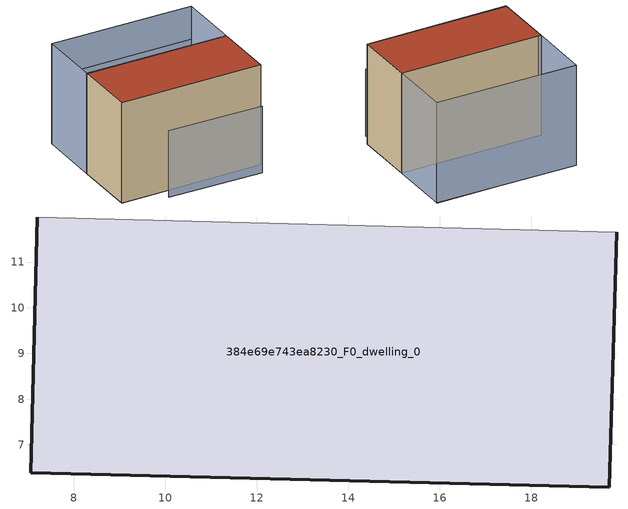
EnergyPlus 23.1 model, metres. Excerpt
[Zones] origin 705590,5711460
384e69e743ea8230_F0_dwelling_0
 floor ground (EU_floor_Construction): 19.71,6.08 19.88,11.65 7.19,11.99 7.05,6.39 z0
 wall outside (EU_wall_Construction): 19.88,11.65 19.71,6.08 7.05,6.39 7.19,11.99 z0:9
 wall adiabatic (EU_wall_Construction): 7.19,11.99 19.88,11.65 z0:9
 roof outside (EU_roof_Construction): 19.88,11.65 19.71,6.08 7.05,6.39 7.19,11.99 z9
shading: 10.72,5.25 19.15,4.9 / 20.04,17.25 9.52,17.51 z0:6; 7.35,17.59 20.03,17.25 / 20.03,17.25 19.88,11.64 / 19.88,11.64 7.2,11.99 / 7.2,11.99 7.35,17.59 z0:9
[Building]
EU S2 Campaign: North Axis=0; Terrain=City; Solar Distribution=FullExterior
[Site:Location]
London: Latitude=51.5; Longitude=-0.5; Time Zone=0; Elevation=25
[SizingPeriod:WeatherFileDays]
AnnualSizingPeriod: Begin Month=1; Begin Day of Month=1; End Month=12; End Day of Month=31; Day of Week for Start Day=Monday; Use Weather File Daylight Saving Period=No; Use Weather File Rain and Snow Indicators=No
[MATERIAL]
EU_InternalMass_Material: Roughness=MediumRough; Thickness=0.1; Conductivity=1; Density=1800; Specific Heat=900; Thermal Absorptance=0.9; Solar Absorptance=0.7; Visible Absorptance=0.7
[MATERIAL:NOMASS] Roughness=MediumRough; Thermal Absorptance=0.9; Solar Absorptance=0.7; Visible Absorptance=0.7
Name | Thermal Resistance
EU_wall_NoMass | 0.71061
EU_roof_NoMass | 2.41608
EU_floor_NoMass | 1.75078
[CONSTRUCTION]
EU_wall_Construction: EU_wall_NoMass
EU_roof_Construction: EU_roof_NoMass
EU_floor_Construction: EU_floor_NoMass
EU_InternalMass_Construction: EU_InternalMass_Material
[ZONE]
384e69e743ea8230_F0_dwelling_0: Type=1; Multiplier=1; Ceiling Height=autocalculate; Volume=637.302; Floor Area=autocalculate; Part of Total Floor Area=Yes
[INTERNALMASS]
384e69e743ea8230_F0_dwelling_0_EU_InternalMass: Construction=EU_InternalMass_Construction; Zone or ZoneList=384e69e743ea8230_F0_dwelling_0; Surface Area=70.8116
[OTHEREQUIPMENT]
EU_Step8_InternalGain_384e69e743ea8230_F0_dwelling_0_f000: Fuel Type=Electricity; Zone or ZoneList or Space or SpaceList=384e69e743ea8230_F0_dwelling_0; Schedule=EU_Step8_GainSchedule_384e69e743ea8230_F0_dwelling_0_f000; Design Level Calculation Method=Watts/Area; Power per Zone Floor Area=1; Fraction Latent=0; Fraction Radiant=0; Fraction Lost=0; Carbon Dioxide Generation Rate=0; EndUse Subcategory=EU_Step8_InternalGains
[ZONEVENTILATION:DESIGNFLOWRATE]
EU_ConstantAir_384e69e743ea8230_F0_dwelling_0: Zone or ZoneList or Space or SpaceList=384e69e743ea8230_F0_dwelling_0; Schedule=EU_AlwaysOn; Design Flow Rate Calculation Method=AirChanges/Hour; Air Changes per Hour=0.496673; Ventilation Type=Natural; Fan Pressure Rise=0; Fan Total Efficiency=1; Constant Term Coefficient=1; Temperature Term Coefficient=0; Velocity Term Coefficient=0; Velocity Squared Term Coefficient=0; Minimum Indoor Temperature=-100; Maximum Indoor Temperature=100; Delta Temperature=-100; Minimum Outdoor Temperature=-100; Maximum Outdoor Temperature=100; Maximum Wind Speed=40
[HVACTEMPLATE:THERMOSTAT]
EU_HeatOnly_384e69e743ea8230_F0_dwelling_0: Constant Heating Setpoint=20; Constant Cooling Setpoint=50
[HVACTEMPLATE:ZONE:IDEALLOADSAIRSYSTEM]
384e69e743ea8230_F0_dwelling_0: Template Thermostat=EU_HeatOnly_384e69e743ea8230_F0_dwelling_0; System Availability Schedule=EU_AlwaysOn; Maximum Heating Supply Air Temperature=50; Minimum Cooling Supply Air Temperature=13; Maximum Heating Supply Air Humidity Ratio=0.0156; Minimum Cooling Supply Air Humidity Ratio=0.0077; Heating Limit=NoLimit; Cooling Limit=NoLimit; Heating Availability Schedule=EU_AlwaysOn; Cooling Availability Schedule=EU_CoolingOff; Dehumidification Control Type=ConstantSensibleHeatRatio; Cooling Sensible Heat Ratio=0.7; Dehumidification Setpoint=60; Humidification Control Type=None; Humidification Setpoint=30; Outdoor Air Method=None; Outdoor Air Flow Rate per Person=0.00944; Outdoor Air Flow Rate per Zone Floor Area=0; Outdoor Air Flow Rate per Zone=0; Demand Controlled Ventilation Type=None; Outdoor Air Economizer Type=NoEconomizer; Heat Recovery Type=None; Sensible Heat Recovery Effectiveness=0.7; Latent Heat Recovery Effectiveness=0.65
[SIZING:ZONE]
384e69e743ea8230_F0_dwelling_0: Zone Cooling Design Supply Air Temperature Input Method=SupplyAirTemperature; Zone Cooling Design Supply Air Temperature=13; Zone Heating Design Supply Air Temperature Input Method=SupplyAirTemperature; Zone Heating Design Supply Air Temperature=50; Zone Cooling Design Supply Air Humidity Ratio=0.008; Zone Heating Design Supply Air Humidity Ratio=0.008; Cooling Design Air Flow Method=DesignDay; Cooling Design Air Flow Rate=0; Cooling Minimum Air Flow per Zone Floor Area=0.000762; Cooling Minimum Air Flow=0; Cooling Minimum Air Flow Fraction=0.2; Heating Design Air Flow Method=DesignDay; Heating Design Air Flow Rate=0; Heating Maximum Air Flow per Zone Floor Area=0.002032; Heating Maximum Air Flow=0.141576; Heating Maximum Air Flow Fraction=0.3; Account for Dedicated Outdoor Air System=No; Dedicated Outdoor Air System Control Strategy=NeutralSupplyAir; Dedicated Outdoor Air Low Setpoint Temperature for Design=autosize; Dedicated Outdoor Air High Setpoint Temperature for Design=autosize; Zone Load Sizing Method=Sensible Load Only No Latent Load; Zone Latent Cooling Design Supply Air Humidity Ratio Input Method=HumidityRatioDifference; Zone Cooling Design Supply Air Humidity Ratio Difference=0.005; Zone Latent Heating Design Supply Air Humidity Ratio Input Method=HumidityRatioDifference; Zone Humidification Design Supply Air Humidity Ratio Difference=0.005
[SCHEDULE:CONSTANT]
Name | Hourly Value
EU_AlwaysOn | 1
EU_CoolingOff | 0
[SCHEDULE:FILE]
EU_Step8_GainSchedule_384e69e743ea8230_F0_dwelling_0_f000: File=../../schedules/384e69e743ea8230/384e69e743ea8230_F0_dwelling_0_f000_gain.csv; Column Number=1; Rows to Skip at Top=0; Number of Hours of Data=8760; Column Separator=Comma; Interpolate to Timestep=No; Minutes per Item=60; Adjust Schedule for Daylight Savings=Yes
